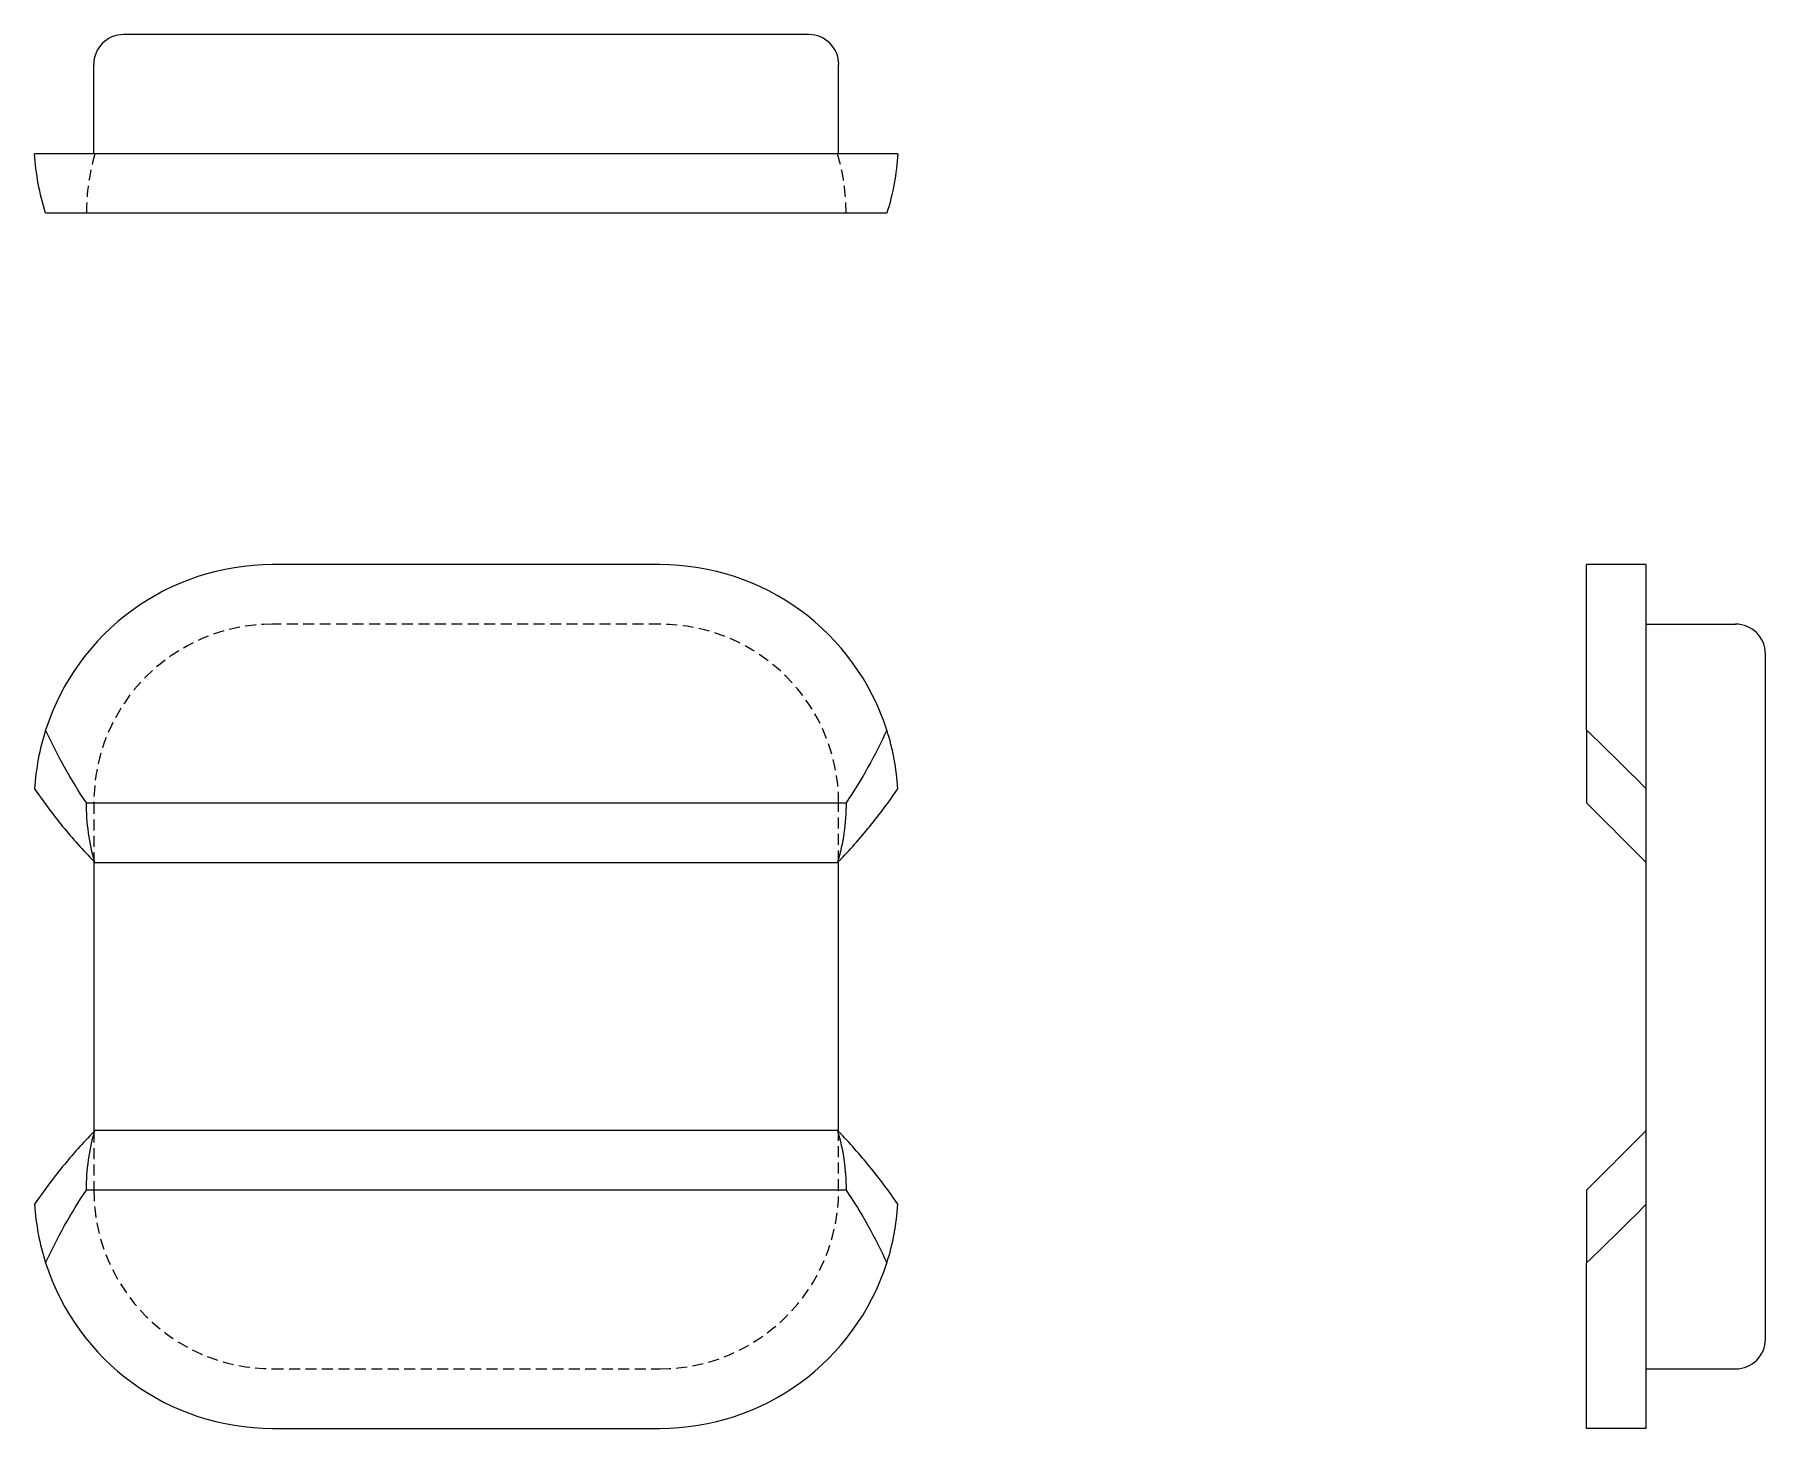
# Model space of a CAD drawing. Header units: millimetres. Extents: x 33 to 233, y 7 to 168.
import ezdxf

# ---------------------------------------------------------------- set-up
doc = ezdxf.new("R2010")
doc.units = ezdxf.units.MM
doc.linetypes.add('HIDDEN', pattern=[1.905, 1.27, -0.635])

msp = doc.modelspace()

# ---------------------------------------------------------------- linework, layer by layer
at = {"color": 7, "linetype": 'Continuous', "lineweight": 25}
for p, q in [((60.59, 168.36), (43.34, 168.36)), ((105.41, 168.36), (60.59, 168.36)), ((122.66, 168.36), (105.41, 168.36)), ((39.9, 154.56), (39.9, 164.91)), ((126.1, 154.56), (126.1, 164.91)), ((60.59, 154.56), (33.05, 154.56)), ((105.41, 154.56), (60.59, 154.56)), ((132.95, 154.56), (105.41, 154.56)), ((60.59, 147.67), (34.32, 147.67)), ((105.41, 147.67), (60.59, 147.67)), ((131.68, 147.67), (105.41, 147.67)), ((105.41, 107), (60.59, 107)), ((212.67, 87.83), (212.67, 107)), ((219.56, 107), (212.67, 107)), ((219.56, 81.05), (219.56, 107)), ((219.56, 100.1), (229.91, 100.1)), ((233.36, 79.41), (233.36, 96.66)), ((39.03, 79.41), (126.97, 79.41)), ((233.36, 34.59), (233.36, 79.41)), ((40.02, 72.52), (39.9, 72.65)), ((39.9, 72.65), (39.9, 41.35)), ((40.02, 72.52), (125.98, 72.52)), ((126.1, 41.35), (126.1, 72.65)), ((219.56, 41.35), (219.56, 72.65)), ((125.98, 41.48), (40.02, 41.48)), ((125.98, 41.48), (126.1, 41.35)), ((126.97, 34.59), (39.03, 34.59)), ((233.36, 17.34), (233.36, 34.59)), ((219.56, 7), (219.56, 32.95)), ((212.67, 7), (212.67, 26.17)), ((219.56, 13.9), (229.91, 13.9)), ((60.59, 7), (105.41, 7)), ((219.56, 7), (212.67, 7))]:
    msp.add_line(p, q, dxfattribs=at)
at = {"color": 7, "linetype": 'HIDDEN', "lineweight": 18}
for p, q in [((105.41, 100.1), (60.59, 100.1)), ((39.9, 79.41), (39.9, 72.65)), ((126.1, 72.65), (126.1, 79.41)), ((39.9, 41.35), (39.9, 34.59)), ((126.1, 34.59), (126.1, 41.35)), ((60.59, 13.9), (105.41, 13.9))]:
    msp.add_line(p, q, dxfattribs=at)
at = {"color": 7, "linetype": 'Continuous', "lineweight": 25}
for centre, radius, start, end in [((43.34, 164.91), 3.45, 90, 180), ((122.66, 164.91), 3.45, 0, 90), ((60.59, 79.41), 27.59, 90, 162.2302), ((105.41, 79.41), 27.59, 17.7698, 90), ((229.91, 96.66), 3.45, 0, 90), ((60.59, 34.59), 27.59, 197.7698, 270), ((105.41, 34.59), 27.59, 270, 342.2302), ((229.91, 17.34), 3.45, 270, 0)]:
    msp.add_arc(centre, radius, start, end, dxfattribs=at)
at = {"color": 7, "linetype": 'HIDDEN', "lineweight": 18}
for centre, start, end in [((60.59, 79.41), 90, 180), ((105.41, 79.41), 0, 90), ((60.59, 34.59), 180, 270), ((105.41, 34.59), 270, 0)]:
    msp.add_arc(centre, 20.69, start, end, dxfattribs=at)
at = {"color": 7, "linetype": 'Continuous', "lineweight": 25}
for points in [[(34.32, 147.67), (33.61, 149.96), (33.19, 152.27), (33.05, 154.57)], [(132.95, 154.57), (132.81, 152.27), (132.39, 149.96), (131.68, 147.67)], [(34.32, 87.83), (33.61, 85.63), (33.19, 83.36), (33.05, 81.05)], [(39.04, 79.42), (37.24, 82.09), (35.67, 84.91), (34.32, 87.83)], [(131.68, 87.83), (130.33, 84.91), (128.76, 82.09), (126.96, 79.42)], [(132.95, 81.05), (132.81, 83.36), (132.39, 85.63), (131.68, 87.83)], [(219.57, 81.05), (217.27, 83.36), (214.96, 85.63), (212.67, 87.83)], [(212.67, 87.83), (212.67, 84.91), (212.67, 82.09), (212.67, 79.42)], [(40.02, 72.52), (39.37, 74.74), (39.04, 77.08), (39.04, 79.41)], [(126.96, 79.41), (126.96, 77.08), (126.63, 74.74), (125.98, 72.52)], [(212.67, 79.41), (215, 77.08), (217.34, 74.74), (219.56, 72.52)], [(125.98, 72.52), (126.02, 72.56), (126.06, 72.6), (126.1, 72.65)], [(39.04, 34.59), (39.04, 36.92), (39.37, 39.26), (40.02, 41.48)], [(40.02, 41.48), (39.98, 41.44), (39.94, 41.4), (39.9, 41.35)], [(125.98, 41.48), (126.63, 39.26), (126.96, 36.92), (126.96, 34.59)], [(219.56, 41.48), (217.34, 39.26), (215, 36.92), (212.67, 34.59)], [(34.32, 26.17), (35.67, 29.09), (37.24, 31.91), (39.04, 34.59)], [(126.96, 34.59), (128.76, 31.91), (130.33, 29.09), (131.68, 26.17)], [(212.67, 34.59), (212.67, 31.91), (212.67, 29.09), (212.67, 26.17)], [(33.05, 32.95), (33.19, 30.64), (33.61, 28.37), (34.32, 26.17)], [(131.68, 26.17), (132.39, 28.37), (132.81, 30.64), (132.95, 32.95)], [(212.67, 26.17), (214.96, 28.37), (217.27, 30.64), (219.57, 32.95)]]:
    msp.add_open_spline(points, degree=3, dxfattribs=at)
at = {"color": 7, "linetype": 'HIDDEN', "lineweight": 18}
for points in [[(40.02, 154.56), (39.37, 152.34), (39.04, 150), (39.04, 147.67)], [(126.96, 147.67), (126.96, 150), (126.63, 152.34), (125.98, 154.56)]]:
    msp.add_open_spline(points, degree=3, dxfattribs=at)
at = {"color": 7, "linetype": 'Continuous', "lineweight": 25}
for points in [[(33.05, 81.05), (34.07, 79.56), (35.15, 78.1), (37.43, 75.3), (38.63, 73.94), (39.9, 72.65)], [(126.1, 72.65), (127.37, 73.94), (128.57, 75.29), (130.85, 78.1), (131.93, 79.56), (132.95, 81.05)], [(219.56, 72.65), (219.56, 73.94), (219.56, 75.29), (219.56, 78.1), (219.56, 79.56), (219.56, 81.05)], [(39.9, 41.35), (38.63, 40.06), (37.43, 38.71), (35.15, 35.9), (34.07, 34.44), (33.05, 32.95)], [(132.95, 32.95), (131.93, 34.44), (130.85, 35.9), (128.57, 38.7), (127.37, 40.06), (126.1, 41.35)], [(219.56, 32.95), (219.56, 34.44), (219.56, 35.9), (219.56, 38.7), (219.56, 40.06), (219.56, 41.35)]]:
    msp.add_open_spline(points, degree=3, knots=[0, 0, 0, 0, 0.5, 0.5, 1, 1, 1, 1], dxfattribs=at)

doc.saveas('drawing.dxf')
